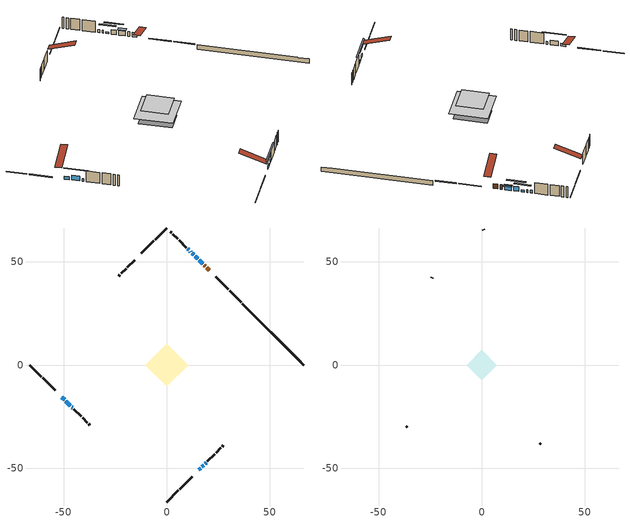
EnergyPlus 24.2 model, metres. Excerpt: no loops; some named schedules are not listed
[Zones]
conditioned space
 floor adiabatic (AdiabaticFloorConstruction): -10.31,0 0,10.31 10.31,0 0,-10.31 z3.05
 floor foundation (Slab1 construction): -7.44,1.71 -1.71,7.44 7.44,-1.71 1.71,-7.44 z-1.34
 wall outside (RimJoist1 construction): 0,-66.41 5.58,-60.84 / -66.41,0 -60.84,-5.58 / 0,66.41 -5.58,60.84 / 36.01,30.4 30.44,35.98 z0.61:0.91
 wall outside (RimJoist2 construction): 6.23,-60.18 12.33,-54.08 / -60.18,-6.23 -54.08,-12.33 / -6.23,60.18 -12.33,54.08 / 29.78,36.63 23.68,42.73 z0.61:0.91
 wall outside (AdiabaticWallConstruction 1): 20.49,45.93 19.31,47.11 / 18.65,47.76 18.06,48.35 z0.61:2.64
 wall outside (AdiabaticWallConstruction): -50.89,-15.53 -49.52,-16.89 / -46.05,-20.36 -45.67,-20.74 / 11.66,54.75 11.28,55.13 / 10.63,55.78 10.14,56.27 / 18.56,-47.85 19.05,-47.36 z0.61:1.83; 17.41,49.01 15.68,50.73 / 15.03,51.39 13.69,52.72 z0.61:2.69; 13.04,53.37 12.32,54.09 z0.61:1.43; 15.53,-50.89 16.39,-50.02 z0.61:2.13; -48.86,-17.55 -46.71,-19.71 z0.61:2.64; 17.04,-49.37 17.91,-48.5 z0.61:0.92
 wall outside (Wall1 construction): 19.71,-46.7 23.25,-43.16 / -45.01,-21.4 -41.47,-24.94 / -15.53,50.88 -19.07,47.34 / 9.49,56.92 5.95,60.47 z0.61:5.49
 wall outside (Wall2 construction): 23.9,-42.51 26.19,-40.22 / -40.82,-25.6 -38.53,-27.89 / -19.72,46.69 -22.01,44.4 / 5.29,61.12 3,63.41 z0.61:5.49
 wall outside (Wall3 construction): 26.85,-39.56 27.45,-38.96 / -37.87,-28.54 -37.27,-29.14 / -22.67,43.74 -23.27,43.14 / 2.34,64.07 1.74,64.67 z0.61:5.49
 wall foundation (FoundationWall1 construction): 36.67,29.74,-1.34 36.67,29.74,0.61 63.44,2.97,0.61 63.44,2.97,0.52 66.41,0,0.52 66.41,0,-1.34
 window (WindowConstruction): -50.88,-15.53 -49.52,-16.89 z0.61:1.83
 window (WindowConstruction 5): 17.41,49.01 15.68,50.73 z0.61:2.69
 window (WindowConstruction 6): 15.02,51.39 13.69,52.72 z0.61:2.69
 window (WindowConstruction 7): 13.04,53.37 12.32,54.09 z0.61:1.42
 window (WindowConstruction 8): 15.53,-50.88 16.39,-50.02 z0.61:2.13
 window (WindowConstruction 9): -48.86,-17.55 -46.71,-19.71 z0.61:2.64
 window (WindowConstruction 10): 17.05,-49.37 17.91,-48.5 z0.61:0.91
 window (WindowConstruction 1): -46.05,-20.36 -45.67,-20.74 z0.61:1.83
 window (WindowConstruction 2): 11.66,54.75 11.29,55.13 z0.61:1.83
 window (WindowConstruction 3): 10.63,55.78 10.14,56.27 z0.61:1.83
 window (WindowConstruction 4): 18.56,-47.85 19.05,-47.36 z0.61:1.83
 door (Door): 20.48,45.93 19.31,47.11 z0.61:2.64
 door (Door 1): 18.65,47.76 18.06,48.35 z0.61:2.64
 ceiling adiabatic (AdiabaticFloorConstruction): 0,-10.31 10.31,0 0,10.31 -10.31,0 z3.05
attic - vented
 floor to conditioned space (Floor1 construction Reversed): -7.34,0 0,7.34 7.34,0 0,-7.34 z5.49
 wall outside (Wall4 construction): 28.11,-38.3 28.54,-37.88 / -36.61,-29.8 -36.18,-30.23 / -23.93,42.48 -24.36,42.06 / 1.08,65.33 0.66,65.75 z0.61:5.49
 roof outside (Roof1 construction): 14.87,-51.54,5.49 7.72,-44.4,8.85 5.84,-46.28,8.85 12.99,-53.42,5.49; -51.54,-14.87,5.49 -44.4,-7.72,8.85 -46.28,-5.84,8.85 -53.42,-12.99,5.49; -14.87,51.54,5.49 -7.72,44.4,8.85 -5.84,46.28,8.85 -12.99,53.42,5.49; 21.14,45.27,5.49 14,38.12,8.85 15.88,36.24,8.85 23.02,43.39,5.49
shading: 15.47,50.94 17.62,48.79 18.48,49.66 16.33,51.8 z2.99; 11.76,54.65 16.96,49.45 17.39,49.88 12.19,55.09 z5.43; 10.38,56.03 14.98,51.44 15.41,51.87 10.81,56.46 z4.16; 18.33,-48.09 13.59,-52.82 13.8,-53.03 18.54,-48.3 z4.87; -44.55,-21.86 -51.02,-15.39 -51.23,-15.6 -44.76,-22.07 z5.69; 21.79,-44.62 13.16,-53.25 13.38,-53.46 22,-44.83 z6.4
[Building]
Building 1: Terrain=Suburbs
[Site:Location]
Montreal Intl AP_QC: Latitude {deg}=45.47; Longitude {deg}=-73.74; Time Zone {hr}=-5; Elevation {m}=36; Keep Site Location Information=Yes
[Site:GroundTemperature:Shallow]
2.07863, -0.316383, -0.508184, 0.628371, 5.19101, 9.73239, 13.6695, 16.1636, 16.3755, 14.347, 10.5102, 6.10817
[Site:WaterMainsTemperature]
Calculation Method=Schedule; Temperature Schedule=mains temperature schedule
[Material] Roughness=Rough; Thermal Absorptance=0.9
Name | Thickness {m} | Conductivity {W/m-K} | Density {kg/m3} | Specific Heat {J/kg-K} | Solar Absorptance | Visible Absorptance
asphalt or fiberglass shingles | 0.00635 | 0.162714 | 1121.4 | 1465.45 | 0.4 | 0.4
ceiling loosefill ins | 0.423333 | 0.0480833 | 16.02 | 1046.75 | 0.7 | 0.7
ceiling stud and cavity | 0.1397 | 0.0933378 | 65.682 | 1177.47 | 0.7 | 0.7
concrete 4.0 in. | 0.1016 | 1.803125 | 2242.8 | 837.4 | 0.7 | 0.7
concrete 8.0 in. | 0.2032 | 1.803125 | 2242.8 | 837.4 | 0.7 | 0.7
door material | 0.04445 | 0.188738 | 512.64 | 1214.23 | 0.7 | 0.7
exterior vertical ins | 0.0804453 | 0.029427 | 32.04 | 1214.23 | 0.7 | 0.7
floor covering | 0.0127 | 0.0433444 | 54.468 | 1339.84 | 0.6 | 0.6
floor rigid ins; wall rigid ins | 0.512978 | 0.029427 | 32.04 | 1214.23 | 0.7 | 0.7
floor stud and cavity | 0.1397 | 1.75129 | 37.0049 | 1207.88 | 0.7 | 0.7
furniture material conditioned space 1 | 0.1524 | 0.115458 | 640.8 | 1214.23 | 0.6 | 0.6
gypsum board | 0.0127 | 0.160291 | 801 | 837.4 | 0.6 | 0.6
gypsum board 1 | 0.0127 | 0.160291 | 801 | 837.4 | 0.7 | 0.7
osb sheathing 0.5 in. | 0.0127 | 0.115458 | 512.64 | 1214.23 | 0.7 | 0.7
osb sheathing 0.75 in. | 0.01905 | 0.115458 | 512.64 | 1214.23 | 0.7 | 0.7
osb sheathing 2.0 in. | 0.0508 | 0.115458 | 512.64 | 1214.23 | 0.7 | 0.7
rim joist rigid ins | 0.051816 | 0.029427 | 32.04 | 1214.23 | 0.7 | 0.7
rim joist stud and cavity | 0.0508 | 0.0451784 | 125.044 | 1163.47 | 0.6 | 0.6
rim joist stud and cavity 1 | 0.0508 | 0.0344445 | 125.044 | 1163.47 | 0.6 | 0.6
wall stud and cavity | 0.1397 | 0.0807104 | 139.0536 | 1170.24 | 0.7 | 0.7
wall stud and cavity 1 | 0.1397 | 0.0812893 | 139.0536 | 1170.24 | 0.7 | 0.7
wall stud and cavity 2 | 0.1397 | 0.0867086 | 139.0536 | 1170.24 | 0.7 | 0.7
wall stud and cavity 3 | 0.0889 | 6.1454 | 50.32683 | 1063.81 | 0.6 | 0.6
wall stud and cavity 4 | 0.0889 | 0.380278 | 52.3479 | 1209.89 | 0.7 | 0.7
wall stud and cavity 5 | 0.0889 | 0.391764 | 83.0341 | 1211.67 | 0.7 | 0.7
wood siding | 0.0254 | 0.102417 | 544.68 | 1172.36 | 0.4 | 0.4
wood siding 1 | 0.00254 | 0.102417 | 544.68 | 1172.36 | 0.4 | 0.4
wood siding 2; wood siding 3; wood siding 4 | 0.0254 | 0.102417 | 544.68 | 1172.36 | 0.7 | 0.7
[WindowMaterial:SimpleGlazingSystem]
Name | U-Factor {W/m2-K} | Solar Heat Gain Coefficient
WindowMaterial | 4.27326 | 0.68
WindowMaterial 1 | 5.78702 | 0.59
WindowMaterial 2 | 4.51855 | 0.66
WindowMaterial 3 | 5.32426 | 0.62
WindowMaterial 4 | 3.52831 | 0.72
WindowMaterial 5 | 3.62427 | 0.71
WindowMaterial 6 | 4.5407 | 0.66
WindowMaterial 7 | 4.619053 | 0.66
WindowMaterial 8 | 3.73101 | 0.71
WindowMaterial 9 | 6.438852 | 0.55
[Construction]
AdiabaticFloorConstruction: floor stud and cavity, floor rigid ins, osb sheathing 0.75 in., floor covering
AdiabaticWallConstruction: wood siding 3, wall rigid ins, wall stud and cavity 4, gypsum board
AdiabaticWallConstruction 1: wood siding 4, wall rigid ins, wall stud and cavity 4, gypsum board
Door; Door 1: door material
Floor1 construction Reversed: gypsum board, ceiling stud and cavity, ceiling loosefill ins
FoundationWall1 construction: concrete 8.0 in., gypsum board 1
furniture construction conditioned space 1: furniture material conditioned space 1
PartitionWallConstruction: gypsum board, wall stud and cavity 5, gypsum board
RimJoist1 construction: wood siding 2, osb sheathing 2.0 in., rim joist stud and cavity
RimJoist2 construction: wood siding 2, rim joist rigid ins, osb sheathing 2.0 in., rim joist stud and cavity 1
Roof1 construction: asphalt or fiberglass shingles
Slab1 construction: concrete 4.0 in.
Wall1 construction: wood siding, osb sheathing 0.5 in., wall stud and cavity, gypsum board
Wall2 construction: wood siding, osb sheathing 0.5 in., wall stud and cavity 1, gypsum board
Wall3 construction: wood siding, osb sheathing 0.5 in., wall stud and cavity 2, gypsum board
Wall4 construction: wood siding 1, wall stud and cavity 3
WindowConstruction: WindowMaterial
WindowConstruction 1; WindowConstruction 2: WindowMaterial 1
WindowConstruction 10: WindowMaterial 9
WindowConstruction 3: WindowMaterial 2
WindowConstruction 4: WindowMaterial 3
WindowConstruction 5: WindowMaterial 4
WindowConstruction 6: WindowMaterial 5
WindowConstruction 7: WindowMaterial 6
WindowConstruction 8: WindowMaterial 7
WindowConstruction 9: WindowMaterial 8
[Zone] Multiplier=1; Part of Total Floor Area=Yes
Name | Volume {m3}
attic - vented | 58.8421
conditioned space | 779.5
[Space]
Name | Zone | Volume {m3}
attic - vented 1 | attic - vented | 58.8421
conditioned space 1 | conditioned space | 779.5
[ZoneInfiltration:EffectiveLeakageArea]
infil attic - vented 1: Zone or Space=attic - vented 1; Schedule=Always On Discrete; Effective Air Leakage Area {cm2}=4304.8; Stack Coefficient=0.000573336; Wind Coefficient=1.6178e-05
[ZoneMixing]
whole house fan mix: Zone or Space=attic - vented; Schedule=Always On Continuous; Design Flow Rate Calculation Method=Flow/Zone; Design Flow Rate {m3/s}=0; Source Zone or Space=conditioned space
[SurfaceProperty:ExposedFoundationPerimeter]
Slab1: Exposed Perimeter Calculation Method=TotalExposedPerimeter; Total Exposed Perimeter {m}=42.063
[InternalMass] Zone or ZoneList=conditioned space; Space or SpaceList=conditioned space 1
Name | Construction | Surface Area {m2}
furniture mass conditioned space 1 | furniture construction conditioned space 1 | 126.88
partition wall mass | PartitionWallConstruction | 317.2
[Lights]
interior lighting: Zone or ZoneList or Space or SpaceList=conditioned space 1; Schedule=interior lighting schedule; Design Level Calculation Method=LightingLevel; Lighting Level {W}=343.2; Return Air Fraction=0; Fraction Radiant=0.6; Fraction Visible=0.2; Fraction Replaceable=1
[People]
occupants: Zone or ZoneList or Space or SpaceList=conditioned space 1; Number of People Schedule=occupants schedule; Number of People Calculation Method=People; Number of People=3; Fraction Radiant=0.314171; Sensible Heat Fraction=0.56303; Activity Level Schedule=occupants activity schedule; Carbon Dioxide Generation Rate {m3/s-W}=0; Enable ASHRAE 55 Comfort Warnings=No; Mean Radiant Temperature Calculation Type=EnclosureAveraged
[ElectricEquipment] Zone or ZoneList or Space or SpaceList=conditioned space 1; Design Level Calculation Method=EquipmentLevel
Name | Schedule | Design Level {W} | Fraction Latent | Fraction Radiant | Fraction Lost
clothes dryer | clothes dryer schedule | 140.772 | 0.015 | 0.081 | 0.85
clothes washer | clothes washer schedule | 32.1985 | 0.03 | 0.162 | 0.7
cooking range | cooking range schedule | 215.147 | 0.08 | 0.432 | 0.2
dishwasher | dishwasher schedule | 66.8632 | 0.3 | 0.18 | 0.4
fridge | fridge schedule | 72.9452 | 0 | 0.6 | 0
mech vent bath fan 0 | mech vent bath fan 0 schedule | 50.2 | 0 | 0 | 1
mech vent bath fan 1 | mech vent bath fan 1 schedule | 50.2 | 0 | 0 | 1
mech vent house fan | mech vent house fan schedule | 0 | 0 | 0 | 1
mech vent house fan cfis | mech vent house fan cfis schedule | 0 | 0 | 0 | 0
mech vent range fan 0 | mech vent range fan 0 schedule | 57 | 0 | 0 | 1
misc plug loads | misc plug loads schedule | 494.7 | 0.045 | 0.513 | 0.1
whole house fan | Always On Discrete | 0 | 0 | 0 | 1
[OtherEquipment] Zone or ZoneList or Space or SpaceList=conditioned space 1; Design Level Calculation Method=EquipmentLevel
Name | Fuel Type | Schedule | Design Level {W} | Fraction Latent | Fraction Radiant | Fraction Lost
clothes dryer 1 | Electricity | clothes dryer schedule | 0 | 0.015 | 0.081 | 0.85
cooking range 1 | Electricity | cooking range schedule | 0 | 0.08 | 0.432 | 0.2
general water use latent | None | general water use schedule | 62.594 | 1 | 0 | 0
general water use sensible | None | general water use schedule | -61.6891 | 0 | 0.6 | 0
mech vent house fan latent load | None | Always On Discrete | 0 | 1 | 0 | 0
mech vent house fan sensible load | None | Always On Discrete | 0 | 0 | 0 | 0
water heater energy adjustment1 | Electricity | Always On Discrete | 0.01 | 0 | 0 | 1
[ZoneInfiltration:DesignFlowRate] Zone or ZoneList or Space or SpaceList=conditioned space 1; Schedule=Always On Discrete; Design Flow Rate Calculation Method=Flow/Zone; Design Flow Rate {m3/s}=0
infil flow; natural vent flow; whole house fan flow
[Foundation:Kiva]
Foundation Kiva 1: Initial Indoor Air Temperature {C}=18; Wall Height Above Grade {m}=0.609996; Wall Depth Below Slab {m}=0.2032; Custom Block Material Name 1=exterior vertical ins; Custom Block Depth 1 {m}=1.94999; Custom Block X Position 1 {m}=0.2159; Custom Block Z Position 1 {m}=0
[Foundation:Kiva:Settings]
Soil Conductivity {W/m-K}=0.849921; Soil Density {kg/m3}=1842.3; Soil Specific Heat {J/kg-K}=418.7; Ground Solar Absorptivity=0.9; Ground Thermal Absorptivity=0.9; Ground Surface Roughness {m}=0.03; Far-Field Width {m}=40; Deep-Ground Boundary Condition=ZeroFlux; Deep-Ground Depth {m}=40; Minimum Cell Dimension {m}=0.2; Maximum Cell Growth Coefficient=3; Simulation Timestep=Timestep
[Exterior:Lights]
exterior lighting: Schedule=exterior lighting schedule; Design Level {W}=75.6
[Schedule:Constant]
Name | Hourly Value
Always On Continuous; mech vent house fan schedule; mech vent house fan cfis schedule; Always On Discrete | 1
occupants activity schedule | 117.228
fridge schedule | 0
[Schedule:Week:Daily]
interior lighting schedule Week Rule - Jan1-Jan27: interior lighting schedule day, interior lighting schedule day, interior lighting schedule day, interior lighting schedule day, interior lighting schedule day, interior lighting schedule day, interior lighting schedule day, interior lighting schedule default day, interior lighting schedule default day, interior lighting schedule default day, interior lighting schedule default day, interior lighting schedule default day
interior lighting schedule Week Rule - Jan28-Feb3: interior lighting schedule day, interior lighting schedule day, interior lighting schedule day, interior lighting schedule day, interior lighting schedule day 1, interior lighting schedule day 1, interior lighting schedule day 1, interior lighting schedule default day, interior lighting schedule default day, interior lighting schedule default day, interior lighting schedule default day, interior lighting schedule default day
interior lighting schedule Week Rule - Feb4-Feb24: interior lighting schedule day 1, interior lighting schedule day 1, interior lighting schedule day 1, interior lighting schedule day 1, interior lighting schedule day 1, interior lighting schedule day 1, interior lighting schedule day 1, interior lighting schedule default day, interior lighting schedule default day, interior lighting schedule default day, interior lighting schedule default day, interior lighting schedule default day
interior lighting schedule Week Rule - Feb25-Mar3: interior lighting schedule day 1, interior lighting schedule day 1, interior lighting schedule day 1, interior lighting schedule day 1, interior lighting schedule day 2, interior lighting schedule day 2, interior lighting schedule day 2, interior lighting schedule default day, interior lighting schedule default day, interior lighting schedule default day, interior lighting schedule default day, interior lighting schedule default day
interior lighting schedule Week Rule - Mar4-Mar31: interior lighting schedule day 2, interior lighting schedule day 2, interior lighting schedule day 2, interior lighting schedule day 2, interior lighting schedule day 2, interior lighting schedule day 2, interior lighting schedule day 2, interior lighting schedule default day, interior lighting schedule default day, interior lighting schedule default day, interior lighting schedule default day, interior lighting schedule default day
interior lighting schedule Week Rule - Apr1-Apr28: interior lighting schedule day 3, interior lighting schedule day 3, interior lighting schedule day 3, interior lighting schedule day 3, interior lighting schedule day 3, interior lighting schedule day 3, interior lighting schedule day 3, interior lighting schedule default day, interior lighting schedule default day, interior lighting schedule default day, interior lighting schedule default day, interior lighting schedule default day
interior lighting schedule Week Rule - Apr29-May5: interior lighting schedule day 3, interior lighting schedule day 3, interior lighting schedule day 4, interior lighting schedule day 4, interior lighting schedule day 4, interior lighting schedule day 4, interior lighting schedule day 4, interior lighting schedule default day, interior lighting schedule default day, interior lighting schedule default day, interior lighting schedule default day, interior lighting schedule default day
interior lighting schedule Week Rule - May6-May26: interior lighting schedule day 4, interior lighting schedule day 4, interior lighting schedule day 4, interior lighting schedule day 4, interior lighting schedule day 4, interior lighting schedule day 4, interior lighting schedule day 4, interior lighting schedule default day, interior lighting schedule default day, interior lighting schedule default day, interior lighting schedule default day, interior lighting schedule default day
interior lighting schedule Week Rule - May27-Jun2: interior lighting schedule day 4, interior lighting schedule day 4, interior lighting schedule day 4, interior lighting schedule day 4, interior lighting schedule day 4, interior lighting schedule day 5, interior lighting schedule day 5, interior lighting schedule default day, interior lighting schedule default day, interior lighting schedule default day, interior lighting schedule default day, interior lighting schedule default day
interior lighting schedule Week Rule - Jun3-Jun30: interior lighting schedule day 5, interior lighting schedule day 5, interior lighting schedule day 5, interior lighting schedule day 5, interior lighting schedule day 5, interior lighting schedule day 5, interior lighting schedule day 5, interior lighting schedule default day, interior lighting schedule default day, interior lighting schedule default day, interior lighting schedule default day, interior lighting schedule default day
interior lighting schedule Week Rule - Jul1-Jul28: interior lighting schedule day 6, interior lighting schedule day 6, interior lighting schedule day 6, interior lighting schedule day 6, interior lighting schedule day 6, interior lighting schedule day 6, interior lighting schedule day 6, interior lighting schedule default day, interior lighting schedule default day, interior lighting schedule default day, interior lighting schedule default day, interior lighting schedule default day
interior lighting schedule Week Rule - Jul29-Aug4: interior lighting schedule day 6, interior lighting schedule day 6, interior lighting schedule day 6, interior lighting schedule day 7, interior lighting schedule day 7, interior lighting schedule day 7, interior lighting schedule day 7, interior lighting schedule default day, interior lighting schedule default day, interior lighting schedule default day, interior lighting schedule default day, interior lighting schedule default day
interior lighting schedule Week Rule - Aug5-Aug25: interior lighting schedule day 7, interior lighting schedule day 7, interior lighting schedule day 7, interior lighting schedule day 7, interior lighting schedule day 7, interior lighting schedule day 7, interior lighting schedule day 7, interior lighting schedule default day, interior lighting schedule default day, interior lighting schedule default day, interior lighting schedule default day, interior lighting schedule default day
interior lighting schedule Week Rule - Aug26-Sep1: interior lighting schedule day 7, interior lighting schedule day 7, interior lighting schedule day 7, interior lighting schedule day 7, interior lighting schedule day 7, interior lighting schedule day 7, interior lighting schedule day 8, interior lighting schedule default day, interior lighting schedule default day, interior lighting schedule default day, interior lighting schedule default day, interior lighting schedule default day
interior lighting schedule Week Rule - Sep2-Sep29: interior lighting schedule day 8, interior lighting schedule day 8, interior lighting schedule day 8, interior lighting schedule day 8, interior lighting schedule day 8, interior lighting schedule day 8, interior lighting schedule day 8, interior lighting schedule default day, interior lighting schedule default day, interior lighting schedule default day, interior lighting schedule default day, interior lighting schedule default day
interior lighting schedule Week Rule - Sep30-Oct6: interior lighting schedule day 8, interior lighting schedule day 9, interior lighting schedule day 9, interior lighting schedule day 9, interior lighting schedule day 9, interior lighting schedule day 9, interior lighting schedule day 9, interior lighting schedule default day, interior lighting schedule default day, interior lighting schedule default day, interior lighting schedule default day, interior lighting schedule default day
interior lighting schedule Week Rule - Oct7-Oct27: interior lighting schedule day 9, interior lighting schedule day 9, interior lighting schedule day 9, interior lighting schedule day 9, interior lighting schedule day 9, interior lighting schedule day 9, interior lighting schedule day 9, interior lighting schedule default day, interior lighting schedule default day, interior lighting schedule default day, interior lighting schedule default day, interior lighting schedule default day
interior lighting schedule Week Rule - Oct28-Nov3: interior lighting schedule day 9, interior lighting schedule day 9, interior lighting schedule day 9, interior lighting schedule day 9, interior lighting schedule day 10, interior lighting schedule day 10, interior lighting schedule day 10, interior lighting schedule default day, interior lighting schedule default day, interior lighting schedule default day, interior lighting schedule default day, interior lighting schedule default day
interior lighting schedule Week Rule - Nov4-Nov24: interior lighting schedule day 10, interior lighting schedule day 10, interior lighting schedule day 10, interior lighting schedule day 10, interior lighting schedule day 10, interior lighting schedule day 10, interior lighting schedule day 10, interior lighting schedule default day, interior lighting schedule default day, interior lighting schedule default day, interior lighting schedule default day, interior lighting schedule default day
interior lighting schedule Week Rule - Nov25-Dec1: interior lighting schedule day 10, interior lighting schedule day 10, interior lighting schedule day 10, interior lighting schedule day 10, interior lighting schedule day 10, interior lighting schedule day 10, interior lighting schedule day 11, interior lighting schedule default day, interior lighting schedule default day, interior lighting schedule default day, interior lighting schedule default day, interior lighting schedule default day
interior lighting schedule Week Rule - Dec2-Dec31: interior lighting schedule day 11, interior lighting schedule day 11, interior lighting schedule day 11, interior lighting schedule day 11, interior lighting schedule day 11, interior lighting schedule day 11, interior lighting schedule day 11, interior lighting schedule default day, interior lighting schedule default day, interior lighting schedule default day, interior lighting schedule default day, interior lighting schedule default day
occupants schedule Week Rule - Jan1-Dec31: occupants schedule day, occupants schedule day, occupants schedule day, occupants schedule day, occupants schedule day, occupants schedule day, occupants schedule day, occupants schedule default day, occupants schedule default day, occupants schedule default day, occupants schedule default day, occupants schedule default day
clothes dryer schedule Week Rule - Jan1-Dec31: clothes dryer schedule day, clothes dryer schedule day, clothes dryer schedule day, clothes dryer schedule day, clothes dryer schedule day, clothes dryer schedule day, clothes dryer schedule day, clothes dryer schedule default day, clothes dryer schedule default day, clothes dryer schedule default day, clothes dryer schedule default day, clothes dryer schedule default day
clothes washer schedule Week Rule - Jan1-Dec31: clothes washer schedule day, clothes washer schedule day, clothes washer schedule day, clothes washer schedule day, clothes washer schedule day, clothes washer schedule day, clothes washer schedule day, clothes washer schedule default day, clothes washer schedule default day, clothes washer schedule default day, clothes washer schedule default day, clothes washer schedule default day
cooking range schedule Week Rule - Jan1-Dec31: cooking range schedule day, cooking range schedule day, cooking range schedule day, cooking range schedule day, cooking range schedule day, cooking range schedule day, cooking range schedule day, cooking range schedule default day, cooking range schedule default day, cooking range schedule default day, cooking range schedule default day, cooking range schedule default day
dishwasher schedule Week Rule - Jan1-Dec31: dishwasher schedule day, dishwasher schedule day, dishwasher schedule day, dishwasher schedule day, dishwasher schedule day, dishwasher schedule day, dishwasher schedule day, dishwasher schedule default day, dishwasher schedule default day, dishwasher schedule default day, dishwasher schedule default day, dishwasher schedule default day
mech vent bath fan 0 schedule Week Rule - Jan1-Dec31: mech vent bath fan 0 schedule day, mech vent bath fan 0 schedule day, mech vent bath fan 0 schedule day, mech vent bath fan 0 schedule day, mech vent bath fan 0 schedule day, mech vent bath fan 0 schedule day, mech vent bath fan 0 schedule day, mech vent bath fan 0 schedule default day, mech vent bath fan 0 schedule default day, mech vent bath fan 0 schedule default day, mech vent bath fan 0 schedule default day, mech vent bath fan 0 schedule default day
mech vent bath fan 1 schedule Week Rule - Jan1-Dec31: mech vent bath fan 1 schedule day, mech vent bath fan 1 schedule day, mech vent bath fan 1 schedule day, mech vent bath fan 1 schedule day, mech vent bath fan 1 schedule day, mech vent bath fan 1 schedule day, mech vent bath fan 1 schedule day, mech vent bath fan 1 schedule default day, mech vent bath fan 1 schedule default day, mech vent bath fan 1 schedule default day, mech vent bath fan 1 schedule default day, mech vent bath fan 1 schedule default day
mech vent range fan 0 schedule Week Rule - Jan1-Dec31: mech vent range fan 0 schedule day, mech vent range fan 0 schedule day, mech vent range fan 0 schedule day, mech vent range fan 0 schedule day, mech vent range fan 0 schedule day, mech vent range fan 0 schedule day, mech vent range fan 0 schedule day, mech vent range fan 0 schedule default day, mech vent range fan 0 schedule default day, mech vent range fan 0 schedule default day, mech vent range fan 0 schedule default day, mech vent range fan 0 schedule default day
misc plug loads schedule Week Rule - Jan1-Dec31: misc plug loads schedule day, misc plug loads schedule day, misc plug loads schedule day, misc plug loads schedule day, misc plug loads schedule day, misc plug loads schedule day, misc plug loads schedule day, misc plug loads schedule default day, misc plug loads schedule default day, misc plug loads schedule default day, misc plug loads schedule default day, misc plug loads schedule default day
general water use schedule Week Rule - Jan1-Dec31: general water use schedule day, general water use schedule day, general water use schedule day, general water use schedule day, general water use schedule day, general water use schedule day, general water use schedule day, general water use schedule default day, general water use schedule default day, general water use schedule default day, general water use schedule default day, general water use schedule default day
exterior lighting schedule Week Rule - Jan1-Jan27: exterior lighting schedule day, exterior lighting schedule day, exterior lighting schedule day, exterior lighting schedule day, exterior lighting schedule day, exterior lighting schedule day, exterior lighting schedule day, exterior lighting schedule default day, exterior lighting schedule default day, exterior lighting schedule default day, exterior lighting schedule default day, exterior lighting schedule default day
exterior lighting schedule Week Rule - Jan28-Feb3: exterior lighting schedule day, exterior lighting schedule day, exterior lighting schedule day, exterior lighting schedule day, exterior lighting schedule day 1, exterior lighting schedule day 1, exterior lighting schedule day 1, exterior lighting schedule default day, exterior lighting schedule default day, exterior lighting schedule default day, exterior lighting schedule default day, exterior lighting schedule default day
exterior lighting schedule Week Rule - Feb4-Feb24: exterior lighting schedule day 1, exterior lighting schedule day 1, exterior lighting schedule day 1, exterior lighting schedule day 1, exterior lighting schedule day 1, exterior lighting schedule day 1, exterior lighting schedule day 1, exterior lighting schedule default day, exterior lighting schedule default day, exterior lighting schedule default day, exterior lighting schedule default day, exterior lighting schedule default day
exterior lighting schedule Week Rule - Feb25-Mar3: exterior lighting schedule day 1, exterior lighting schedule day 1, exterior lighting schedule day 1, exterior lighting schedule day 1, exterior lighting schedule day 2, exterior lighting schedule day 2, exterior lighting schedule day 2, exterior lighting schedule default day, exterior lighting schedule default day, exterior lighting schedule default day, exterior lighting schedule default day, exterior lighting schedule default day
exterior lighting schedule Week Rule - Mar4-Mar31: exterior lighting schedule day 2, exterior lighting schedule day 2, exterior lighting schedule day 2, exterior lighting schedule day 2, exterior lighting schedule day 2, exterior lighting schedule day 2, exterior lighting schedule day 2, exterior lighting schedule default day, exterior lighting schedule default day, exterior lighting schedule default day, exterior lighting schedule default day, exterior lighting schedule default day
exterior lighting schedule Week Rule - Apr1-Apr28: exterior lighting schedule day 3, exterior lighting schedule day 3, exterior lighting schedule day 3, exterior lighting schedule day 3, exterior lighting schedule day 3, exterior lighting schedule day 3, exterior lighting schedule day 3, exterior lighting schedule default day, exterior lighting schedule default day, exterior lighting schedule default day, exterior lighting schedule default day, exterior lighting schedule default day
exterior lighting schedule Week Rule - Apr29-May5: exterior lighting schedule day 3, exterior lighting schedule day 3, exterior lighting schedule day 4, exterior lighting schedule day 4, exterior lighting schedule day 4, exterior lighting schedule day 4, exterior lighting schedule day 4, exterior lighting schedule default day, exterior lighting schedule default day, exterior lighting schedule default day, exterior lighting schedule default day, exterior lighting schedule default day
exterior lighting schedule Week Rule - May6-May26: exterior lighting schedule day 4, exterior lighting schedule day 4, exterior lighting schedule day 4, exterior lighting schedule day 4, exterior lighting schedule day 4, exterior lighting schedule day 4, exterior lighting schedule day 4, exterior lighting schedule default day, exterior lighting schedule default day, exterior lighting schedule default day, exterior lighting schedule default day, exterior lighting schedule default day
exterior lighting schedule Week Rule - May27-Jun2: exterior lighting schedule day 4, exterior lighting schedule day 4, exterior lighting schedule day 4, exterior lighting schedule day 4, exterior lighting schedule day 4, exterior lighting schedule day 5, exterior lighting schedule day 5, exterior lighting schedule default day, exterior lighting schedule default day, exterior lighting schedule default day, exterior lighting schedule default day, exterior lighting schedule default day
exterior lighting schedule Week Rule - Jun3-Jun30: exterior lighting schedule day 5, exterior lighting schedule day 5, exterior lighting schedule day 5, exterior lighting schedule day 5, exterior lighting schedule day 5, exterior lighting schedule day 5, exterior lighting schedule day 5, exterior lighting schedule default day, exterior lighting schedule default day, exterior lighting schedule default day, exterior lighting schedule default day, exterior lighting schedule default day
exterior lighting schedule Week Rule - Jul1-Jul28: exterior lighting schedule day 6, exterior lighting schedule day 6, exterior lighting schedule day 6, exterior lighting schedule day 6, exterior lighting schedule day 6, exterior lighting schedule day 6, exterior lighting schedule day 6, exterior lighting schedule default day, exterior lighting schedule default day, exterior lighting schedule default day, exterior lighting schedule default day, exterior lighting schedule default day
exterior lighting schedule Week Rule - Jul29-Aug4: exterior lighting schedule day 6, exterior lighting schedule day 6, exterior lighting schedule day 6, exterior lighting schedule day 7, exterior lighting schedule day 7, exterior lighting schedule day 7, exterior lighting schedule day 7, exterior lighting schedule default day, exterior lighting schedule default day, exterior lighting schedule default day, exterior lighting schedule default day, exterior lighting schedule default day
exterior lighting schedule Week Rule - Aug5-Aug25: exterior lighting schedule day 7, exterior lighting schedule day 7, exterior lighting schedule day 7, exterior lighting schedule day 7, exterior lighting schedule day 7, exterior lighting schedule day 7, exterior lighting schedule day 7, exterior lighting schedule default day, exterior lighting schedule default day, exterior lighting schedule default day, exterior lighting schedule default day, exterior lighting schedule default day
exterior lighting schedule Week Rule - Aug26-Sep1: exterior lighting schedule day 7, exterior lighting schedule day 7, exterior lighting schedule day 7, exterior lighting schedule day 7, exterior lighting schedule day 7, exterior lighting schedule day 7, exterior lighting schedule day 8, exterior lighting schedule default day, exterior lighting schedule default day, exterior lighting schedule default day, exterior lighting schedule default day, exterior lighting schedule default day
exterior lighting schedule Week Rule - Sep2-Sep29: exterior lighting schedule day 8, exterior lighting schedule day 8, exterior lighting schedule day 8, exterior lighting schedule day 8, exterior lighting schedule day 8, exterior lighting schedule day 8, exterior lighting schedule day 8, exterior lighting schedule default day, exterior lighting schedule default day, exterior lighting schedule default day, exterior lighting schedule default day, exterior lighting schedule default day
exterior lighting schedule Week Rule - Sep30-Oct6: exterior lighting schedule day 8, exterior lighting schedule day 9, exterior lighting schedule day 9, exterior lighting schedule day 9, exterior lighting schedule day 9, exterior lighting schedule day 9, exterior lighting schedule day 9, exterior lighting schedule default day, exterior lighting schedule default day, exterior lighting schedule default day, exterior lighting schedule default day, exterior lighting schedule default day
exterior lighting schedule Week Rule - Oct7-Oct27: exterior lighting schedule day 9, exterior lighting schedule day 9, exterior lighting schedule day 9, exterior lighting schedule day 9, exterior lighting schedule day 9, exterior lighting schedule day 9, exterior lighting schedule day 9, exterior lighting schedule default day, exterior lighting schedule default day, exterior lighting schedule default day, exterior lighting schedule default day, exterior lighting schedule default day
[Schedule:Year]
interior lighting schedule: interior lighting schedule Week Rule - Jan1-Jan27, 1, 1, 1, 27, interior lighting schedule Week Rule - Jan28-Feb3, 1, 28, 2, 3, interior lighting schedule Week Rule - Feb4-Feb24, 2, 4, 2, 24, interior lighting schedule Week Rule - Feb25-Mar3, 2, 25, 3, 3, interior lighting schedule Week Rule - Mar4-Mar31, 3, 4, 3, 31, interior lighting schedule Week Rule - Apr1-Apr28, 4, 1, 4, 28, interior lighting schedule Week Rule - Apr29-May5, 4, 29, 5, 5, interior lighting schedule Week Rule - May6-May26, 5, 6, 5, 26, interior lighting schedule Week Rule - May27-Jun2, 5, 27, 6, 2, interior lighting schedule Week Rule - Jun3-Jun30, 6, 3, 6, 30, interior lighting schedule Week Rule - Jul1-Jul28, 7, 1, 7, 28, interior lighting schedule Week Rule - Jul29-Aug4, 7, 29, 8, 4, interior lighting schedule Week Rule - Aug5-Aug25, 8, 5, 8, 25, interior lighting schedule Week Rule - Aug26-Sep1, 8, 26, 9, 1, interior lighting schedule Week Rule - Sep2-Sep29, 9, 2, 9, 29, interior lighting schedule Week Rule - Sep30-Oct6, 9, 30, 10, 6, interior lighting schedule Week Rule - Oct7-Oct27, 10, 7, 10, 27, interior lighting schedule Week Rule - Oct28-Nov3, 10, 28, 11, 3, interior lighting schedule Week Rule - Nov4-Nov24, 11, 4, 11, 24, interior lighting schedule Week Rule - Nov25-Dec1, 11, 25, 12, 1, interior lighting schedule Week Rule - Dec2-Dec31, 12, 2, 12, 31
occupants schedule: occupants schedule Week Rule - Jan1-Dec31, 1, 1, 12, 31
clothes dryer schedule: clothes dryer schedule Week Rule - Jan1-Dec31, 1, 1, 12, 31
clothes washer schedule: clothes washer schedule Week Rule - Jan1-Dec31, 1, 1, 12, 31
cooking range schedule: cooking range schedule Week Rule - Jan1-Dec31, 1, 1, 12, 31
dishwasher schedule: dishwasher schedule Week Rule - Jan1-Dec31, 1, 1, 12, 31
mech vent bath fan 0 schedule: mech vent bath fan 0 schedule Week Rule - Jan1-Dec31, 1, 1, 12, 31
mech vent bath fan 1 schedule: mech vent bath fan 1 schedule Week Rule - Jan1-Dec31, 1, 1, 12, 31
mech vent range fan 0 schedule: mech vent range fan 0 schedule Week Rule - Jan1-Dec31, 1, 1, 12, 31
misc plug loads schedule: misc plug loads schedule Week Rule - Jan1-Dec31, 1, 1, 12, 31
general water use schedule: general water use schedule Week Rule - Jan1-Dec31, 1, 1, 12, 31
exterior lighting schedule: exterior lighting schedule Week Rule - Jan1-Jan27, 1, 1, 1, 27, exterior lighting schedule Week Rule - Jan28-Feb3, 1, 28, 2, 3, exterior lighting schedule Week Rule - Feb4-Feb24, 2, 4, 2, 24, exterior lighting schedule Week Rule - Feb25-Mar3, 2, 25, 3, 3, exterior lighting schedule Week Rule - Mar4-Mar31, 3, 4, 3, 31, exterior lighting schedule Week Rule - Apr1-Apr28, 4, 1, 4, 28, exterior lighting schedule Week Rule - Apr29-May5, 4, 29, 5, 5, exterior lighting schedule Week Rule - May6-May26, 5, 6, 5, 26, exterior lighting schedule Week Rule - May27-Jun2, 5, 27, 6, 2, exterior lighting schedule Week Rule - Jun3-Jun30, 6, 3, 6, 30, exterior lighting schedule Week Rule - Jul1-Jul28, 7, 1, 7, 28, exterior lighting schedule Week Rule - Jul29-Aug4, 7, 29, 8, 4, exterior lighting schedule Week Rule - Aug5-Aug25, 8, 5, 8, 25, exterior lighting schedule Week Rule - Aug26-Sep1, 8, 26, 9, 1, exterior lighting schedule Week Rule - Sep2-Sep29, 9, 2, 9, 29, exterior lighting schedule Week Rule - Sep30-Oct6, 9, 30, 10, 6, exterior lighting schedule Week Rule - Oct7-Oct27, 10, 7, 10, 27, exterior lighting schedule Week Rule - Oct28-Nov3, 10, 28, 11, 3, exterior lighting schedule Week Rule - Nov4-Nov24, 11, 4, 11, 24, exterior lighting schedule Week Rule - Nov25-Dec1, 11, 25, 12, 1, exterior lighting schedule Week Rule - Dec2-Dec31, 12, 2, 12, 31
[Schedule:Compact]
mains temperature schedule: Through: 01/01, For: AllDays, Until: 24:00, 6.56833, Through: 01/02, For: AllDays, Until: 24:00, 6.48722, Through: 01/03, For: AllDays, Until: 24:00, 6.40722, Through: 01/04, For: AllDays, Until: 24:00, 6.32889, Through: 01/05, For: AllDays, Until: 24:00, 6.25167, Through: 01/06, For: AllDays, Until: 24:00, 6.17611, Through: 01/07, For: AllDays, Until: 24:00, 6.10222, Through: 01/08, For: AllDays, Until: 24:00, 6.02944, Through: 01/09, For: AllDays, Until: 24:00, 5.95833, Through: 01/10, For: AllDays, Until: 24:00, 5.88889, Through: 01/11, For: AllDays, Until: 24:00, 5.82056, Through: 01/12, For: AllDays, Until: 24:00, 5.75444, Through: 01/13, For: AllDays, Until: 24:00, 5.68944, Through: 01/14, For: AllDays, Until: 24:00, 5.62611, Through: 01/15, For: AllDays, Until: 24:00, 5.56444, Through: 01/16, For: AllDays, Until: 24:00, 5.50444, Through: 01/17, For: AllDays, Until: 24:00, 5.44611, Through: 01/18, For: AllDays, Until: 24:00, 5.38944, Through: 01/19, For: AllDays, Until: 24:00, 5.33389, Through: 01/20, For: AllDays, Until: 24:00, 5.28111, Through: 01/21, For: AllDays, Until: 24:00, 5.22944, Through: 01/22, For: AllDays, Until: 24:00, 5.17944, Through: 01/23, For: AllDays, Until: 24:00, 5.13111, Through: 01/24, For: AllDays, Until: 24:00, 5.085, Through: 01/25, For: AllDays, Until: 24:00, 5.04056, Through: 01/26, For: AllDays, Until: 24:00, 4.99778, Through: 01/27, For: AllDays, Until: 24:00, 4.95667, Through: 01/28, For: AllDays, Until: 24:00, 4.91778, Through: 01/29, For: AllDays, Until: 24:00, 4.88056, Through: 01/30, For: AllDays, Until: 24:00, 4.845, Through: 01/31, For: AllDays, Until: 24:00, 4.81167, Through: 02/01, For: AllDays, Until: 24:00, 4.77944, Through: 02/02, For: AllDays, Until: 24:00, 4.75, Through: 02/03, For: AllDays, Until: 24:00, 4.72167, Through: 02/04, For: AllDays, Until: 24:00, 4.69611, Through: 02/05, For: AllDays, Until: 24:00, 4.67167, Through: 02/06, For: AllDays, Until: 24:00, 4.64944, Through: 02/07, For: AllDays, Until: 24:00, 4.62889, Through: 02/08, For: AllDays, Until: 24:00, 4.61056, Through: 02/09, For: AllDays, Until: 24:00, 4.59389, Through: 02/10, For: AllDays, Until: 24:00, 4.57944, Through: 02/11, For: AllDays, Until: 24:00, 4.56667, Through: 02/12, For: AllDays, Until: 24:00, 4.55611, Through: 02/13, For: AllDays, Until: 24:00, 4.54722, Through: 02/14, For: AllDays, Until: 24:00, 4.54056, Through: 02/15, For: AllDays, Until: 24:00, 4.53556, Through: 02/16, For: AllDays, Until: 24:00, 4.53278, Through: 02/17, For: AllDays, Until: 24:00, 4.53167, Through: 02/18, For: AllDays, Until: 24:00, 4.53278, Through: 02/19, For: AllDays, Until: 24:00, 4.53556, Through: 02/20, For: AllDays, Until: 24:00, 4.54056, Through: 02/21, For: AllDays, Until: 24:00, 4.54722, Through: 02/22, For: AllDays, Until: 24:00, 4.55611, Through: 02/23, For: AllDays, Until: 24:00, 4.56667, Through: 02/24, For: AllDays, Until: 24:00, 4.57944, Through: 02/25, For: AllDays, Until: 24:00, 4.59389, Through: 02/26, For: AllDays, Until: 24:00, 4.61056, Through: 02/27, For: AllDays, Until: 24:00, 4.62889, Through: 02/28, For: AllDays, Until: 24:00, 4.64889, Through: 03/01, For: AllDays, Until: 24:00, 4.67111, Through: 03/02, For: AllDays, Until: 24:00, 4.69556, Through: 03/03, For: AllDays, Until: 24:00, 4.72167, Through: 03/04, For: AllDays, Until: 24:00, 4.74944, Through: 03/05, For: AllDays, Until: 24:00, 4.77944, Through: 03/06, For: AllDays, Until: 24:00, 4.81111, Through: 03/07, For: AllDays, Until: 24:00, 4.84444, Through: 03/08, For: AllDays, Until: 24:00, 4.88, Through: 03/09, For: AllDays, Until: 24:00, 4.91722, Through: 03/10, For: AllDays, Until: 24:00, 4.95611, Through: 03/11, For: AllDays, Until: 24:00, 4.99722, Through: 03/12, For: AllDays, Until: 24:00, 5.04, Through: 03/13, For: AllDays, Until: 24:00, 5.08444, Through: 03/14, For: AllDays, Until: 24:00, 5.13056, Through: 03/15, For: AllDays, Until: 24:00, 5.17889, Through: 03/16, For: AllDays, Until: 24:00, 5.22833, Through: 03/17, For: AllDays, Until: 24:00, 5.28, Through: 03/18, For: AllDays, Until: 24:00, 5.33333, Through: 03/19, For: AllDays, Until: 24:00, 5.38833, Through: 03/20, For: AllDays, Until: 24:00, 5.445, Through: 03/21, For: AllDays, Until: 24:00, 5.50333, Through: 03/22, For: AllDays, Until: 24:00, 5.56333, Through: 03/23, For: AllDays, Until: 24:00, 5.625, Through: 03/24, For: AllDays, Until: 24:00, 5.68833, Through: 03/25, For: AllDays, Until: 24:00, 5.75333, Through: 03/26, For: AllDays, Until: 24:00, 5.81944, Through: 03/27, For: AllDays, Until: 24:00, 5.88778, Through: 03/28, For: AllDays, Until: 24:00, 5.95722, Through: 03/29, For: AllDays, Until: 24:00, 6.02833, Through: 03/30, For: AllDays, Until: 24:00, 6.10111, Through: 03/31, For: AllDays, Until: 24:00, 6.175, Through: 04/01, For: AllDays, Until: 24:00, 6.25056, Through: 04/02, For: AllDays, Until: 24:00, 6.32778, Through: 04/03, For: AllDays, Until: 24:00, 6.40611, Through: 04/04, For: AllDays, Until: 24:00, 6.48556, Through: 04/05, For: AllDays, Until: 24:00, 6.56722, Through: 04/06, For: AllDays, Until: 24:00, 6.64944, Through: 04/07, For: AllDays, Until: 24:00, 6.73333, Through: 04/08, For: AllDays, Until: 24:00, 6.81833, Through: 04/09, For: AllDays, Until: 24:00, 6.905, Through: 04/10, For: AllDays, Until: 24:00, 6.99278, Through: 04/11, For: AllDays, Until: 24:00, 7.08111, Through: 04/12, For: AllDays, Until: 24:00, 7.17167, Through: 04/13, For: AllDays, Until: 24:00, 7.26278, Through: 04/14, For: AllDays, Until: 24:00, 7.355, Through: 04/15, For: AllDays, Until: 24:00, 7.44833, Through: 04/16, For: AllDays, Until: 24:00, 7.54278, Through: 04/17, For: AllDays, Until: 24:00, 7.63889, Through: 04/18, For: AllDays, Until: 24:00, 7.735, Through: 04/19, For: AllDays, Until: 24:00, 7.83278, Through: 04/20, For: AllDays, Until: 24:00, 7.93167, Through: 04/21, For: AllDays, Until: 24:00, 8.03111, Through: 04/22, For: AllDays, Until: 24:00, 8.13167, Through: 04/23, For: AllDays, Until: 24:00, 8.23278, Through: 04/24, For: AllDays, Until: 24:00, 8.335, Through: 04/25, For: AllDays, Until: 24:00, 8.43778, Through: 04/26, For: AllDays, Until: 24:00, 8.54167, Through: 04/27, For: AllDays, Until: 24:00, 8.64611, Through: 04/28, For: AllDays, Until: 24:00, 8.75167, Through: 04/29, For: AllDays, Until: 24:00, 8.85778, Through: 04/30, For: AllDays, Until: 24:00, 8.96444, Through: 05/01, For: AllDays, Until: 24:00, 9.07167, Through: 05/02, For: AllDays, Until: 24:00, 9.17944, Through: 05/03, For: AllDays, Until: 24:00, 9.28778, Through: 05/04, For: AllDays, Until: 24:00, 9.39667, Through: 05/05, For: AllDays, Until: 24:00, 9.50667, Through: 05/06, For: AllDays, Until: 24:00, 9.61667, Through: 05/07, For: AllDays, Until: 24:00, 9.72667, Through: 05/08, For: AllDays, Until: 24:00, 9.83778, Through: 05/09, For: AllDays, Until: 24:00, 9.94889, Through: 05/10, For: AllDays, Until: 24:00, 10.0606, Through: 05/11, For: AllDays, Until: 24:00, 10.1722, Through: 05/12, For: AllDays, Until: 24:00, 10.2844, Through: 05/13, For: AllDays, Until: 24:00, 10.3967, Through: 05/14, For: AllDays, Until: 24:00, 10.5094, Through: 05/15, For: AllDays, Until: 24:00, 10.6222, Through: 05/16, For: AllDays, Until: 24:00, 10.735, Through: 05/17, For: AllDays, Until: 24:00, 10.8478, Through: 05/18, For: AllDays, Until: 24:00, 10.9611, Through: 05/19, For: AllDays, Until: 24:00, 11.0744, Through: 05/20, For: AllDays, Until: 24:00, 11.1872, Through: 05/21, For: AllDays, Until: 24:00, 11.3006, Through: 05/22, For: AllDays, Until: 24:00, 11.4133, Through: 05/23, For: AllDays, Until: 24:00, 11.5267, Through: 05/24, For: AllDays, Until: 24:00, 11.6394, Through: 05/25, For: AllDays, Until: 24:00, 11.7522, Through: 05/26, For: AllDays, Until: 24:00, 11.8644, Through: 05/27, For: AllDays, Until: 24:00, 11.9767, Through: 05/28, For: AllDays, Until: 24:00, 12.0889, Through: 05/29, For: AllDays, Until: 24:00, 12.2006, Through: 05/30, For: AllDays, Until: 24:00, 12.3122, Through: 05/31, For: AllDays, Until: 24:00, 12.4228, Through: 06/01, For: AllDays, Until: 24:00, 12.5339, Through: 06/02, For: AllDays, Until: 24:00, 12.6439, Through: 06/03, For: AllDays, Until: 24:00, 12.7539, Through: 06/04, For: AllDays, Until: 24:00, 12.8628, Through: 06/05, For: AllDays, Until: 24:00, 12.9717, Through: 06/06, For: AllDays, Until: 24:00, 13.08, Through: 06/07, For: AllDays, Until: 24:00, 13.1878, Through: 06/08, For: AllDays, Until: 24:00, 13.2944, Through: 06/09, For: AllDays, Until: 24:00, 13.4011, Through: 06/10, For: AllDays, Until: 24:00, 13.5067, Through: 06/11, For: AllDays, Until: 24:00, 13.6117, Through: 06/12, For: AllDays, Until: 24:00, 13.7156, Through: 06/13, For: AllDays, Until: 24:00, 13.8194, Through: 06/14, For: AllDays, Until: 24:00, 13.9222, Through: 06/15, For: AllDays, Until: 24:00, 14.0239, Through: 06/16, For: AllDays, Until: 24:00, 14.125, Through: 06/17, For: AllDays, Until: 24:00, 14.225, Through: 06/18, For: AllDays, Until: 24:00, 14.3239, Through: 06/19, For: AllDays, Until: 24:00, 14.4222, Through: 06/20, For: AllDays, Until: 24:00, 14.5194, Through: 06/21, For: AllDays, Until: 24:00, 14.6156, Through: 06/22, For: AllDays, Until: 24:00, 14.7106, Through: 06/23, For: AllDays, Until: 24:00, 14.805, Through: 06/24, For: AllDays, Until: 24:00, 14.8978, Through: 06/25, For: AllDays, Until: 24:00, 14.9894, Through: 06/26, For: AllDays, Until: 24:00, 15.0806, Through: 06/27, For: AllDays, Until: 24:00, 15.17, Through: 06/28, For: AllDays, Until: 24:00, 15.2583, Through: 06/29, For: AllDays, Until: 24:00, 15.3456, Through: 06/30, For: AllDays, Until: 24:00, 15.4311, Through: 07/01, For: AllDays, Until: 24:00, 15.5161, Through: 07/02, For: AllDays, Until: 24:00, 15.5989, Through: 07/03, For: AllDays, Until: 24:00, 15.6811, Through: 07/04, For: AllDays, Until: 24:00, 15.7617, Through: 07/05, For: AllDays, Until: 24:00, 15.8411, Through: 07/06, For: AllDays, Until: 24:00, 15.9189, Through: 07/07, For: AllDays, Until: 24:00, 15.995, Through: 07/08, For: AllDays, Until: 24:00, 16.07, Through: 07/09, For: AllDays, Until: 24:00, 16.1433, Through: 07/10, For: AllDays, Until: 24:00, 16.2156, Through: 07/11, For: AllDays, Until: 24:00, 16.2861, Through: 07/12, For: AllDays, Until: 24:00, 16.355, Through: 07/13, For: AllDays, Until: 24:00, 16.4222, Through: 07/14, For: AllDays, Until: 24:00, 16.4878, Through: 07/15, For: AllDays, Until: 24:00, 16.5522, Through: 07/16, For: AllDays, Until: 24:00, 16.615, Through: 07/17, For: AllDays, Until: 24:00, 16.6756, Through: 07/18, For: AllDays, Until: 24:00, 16.735, Through: 07/19, For: AllDays, Until: 24:00, 16.7928, Through: 07/20, For: AllDays, Until: 24:00, 16.8489, Through: 07/21, For: AllDays, Until: 24:00, 16.9028, Through: 07/22, For: AllDays, Until: 24:00, 16.9556, Through: 07/23, For: AllDays, Until: 24:00, 17.0061, Through: 07/24, For: AllDays, Until: 24:00, 17.0556, Through: 07/25, For: AllDays, Until: 24:00, 17.1028, Through: 07/26, For: AllDays, Until: 24:00, 17.1483, Through: 07/27, For: AllDays, Until: 24:00, 17.1917, Through: 07/28, For: AllDays, Until: 24:00, 17.2339, Through: 07/29, For: AllDays, Until: 24:00, 17.2739, Through: 07/30, For: AllDays, Until: 24:00, 17.3122, Through: 07/31, For: AllDays, Until: 24:00, 17.3489, Through: 08/01, For: AllDays, Until: 24:00, 17.3833, Through: 08/02, For: AllDays, Until: 24:00, 17.4161, Through: 08/03, For: AllDays, Until: 24:00, 17.4467, Through: 08/04, For: AllDays, Until: 24:00, 17.4761, Through: 08/05, For: AllDays, Until: 24:00, 17.5028, Through: 08/06, For: AllDays, Until: 24:00, 17.5283, Through: 08/07, For: AllDays, Until: 24:00, 17.5517, Through: 08/08, For: AllDays, Until: 24:00, 17.5728, Through: 08/09, For: AllDays, Until: 24:00, 17.5922, Through: 08/10, For: AllDays, Until: 24:00, 17.61, Through: 08/11, For: AllDays, Until: 24:00, 17.6256, Through: 08/12, For: AllDays, Until: 24:00, 17.6394, Through: 08/13, For: AllDays, Until: 24:00, 17.6511, Through: 08/14, For: AllDays, Until: 24:00, 17.6611, Through: 08/15, For: AllDays, Until: 24:00, 17.6689, Through: 08/16, For: AllDays, Until: 24:00, 17.675, Through: 08/17, For: AllDays, Until: 24:00, 17.6789, Through: 08/18, For: AllDays, Until: 24:00, 17.6811, Through: 08/19, For: AllDays, Until: 24:00, 17.6811, Through: 08/20, For: AllDays, Until: 24:00, 17.6794, Through: 08/21, For: AllDays, Until: 24:00, 17.6756, Through: 08/22, For: AllDays, Until: 24:00, 17.67, Through: 08/23, For: AllDays, Until: 24:00, 17.6622, Through: 08/24, For: AllDays, Until: 24:00, 17.6528, Through: 08/25, For: AllDays, Until: 24:00, 17.6411, Through: 08/26, For: AllDays, Until: 24:00, 17.6278, Through: 08/27, For: AllDays, Until: 24:00, 17.6122, Through: 08/28, For: AllDays, Until: 24:00, 17.595, Through: 08/29, For: AllDays, Until: 24:00, 17.5756, Through: 08/30, For: AllDays, Until: 24:00, 17.5544, Through: 08/31, For: AllDays, Until: 24:00, 17.5311, Through: 09/01, For: AllDays, Until: 24:00, 17.5061, Through: 09/02, For: AllDays, Until: 24:00, 17.4794, Through: 09/03, For: AllDays, Until: 24:00, 17.4506, Through: 09/04, For: AllDays, Until: 24:00, 17.42, Through: 09/05, For: AllDays, Until: 24:00, 17.3878, Through: 09/06, For: AllDays, Until: 24:00, 17.3533, Through: 09/07, For: AllDays, Until: 24:00, 17.3172, Through: 09/08, For: AllDays, Until: 24:00, 17.2789, Through: 09/09, For: AllDays, Until: 24:00, 17.2389, Through: 09/10, For: AllDays, Until: 24:00, 17.1972, Through: 09/11, For: AllDays, Until: 24:00, 17.1539, Through: 09/12, For: AllDays, Until: 24:00, 17.1083, Through: 09/13, For: AllDays, Until: 24:00, 17.0617, Through: 09/14, For: AllDays, Until: 24:00, 17.0128, Through: 09/15, For: AllDays, Until: 24:00, 16.9622, Through: 09/16, For: AllDays, Until: 24:00, 16.9094, Through: 09/17, For: AllDays, Until: 24:00, 16.8556, Through: 09/18, For: AllDays, Until: 24:00, 16.8, Through: 09/19, For: AllDays, Until: 24:00, 16.7422, Through: 09/20, For: AllDays, Until: 24:00, 16.6833, Through: 09/21, For: AllDays, Until: 24:00, 16.6228, Through: 09/22, For: AllDays, Until: 24:00, 16.56, Through: 09/23, For: AllDays, Until: 24:00, 16.4961, Through: 09/24, For: AllDays, Until: 24:00, 16.4306, Through: 09/25, For: AllDays, Until: 24:00, 16.3633, Through: 09/26, For: AllDays, Until: 24:00, 16.295, Through: 09/27, For: AllDays, Until: 24:00, 16.2244, Through: 09/28, For: AllDays, Until: 24:00, 16.1528, Through: 09/29, For: AllDays, Until: 24:00, 16.0794, Through: 09/30, For: AllDays, Until: 24:00, 16.0044, Through: 10/01, For: AllDays, Until: 24:00, 15.9283, Through: 10/02, For: AllDays, Until: 24:00, 15.8511, Through: 10/03, For: AllDays, Until: 24:00, 15.7717, Through: 10/04, For: AllDays, Until: 24:00, 15.6917, Through: 10/05, For: AllDays, Until: 24:00, 15.6094, Through: 10/06, For: AllDays, Until: 24:00, 15.5267, Through: 10/07, For: AllDays, Until: 24:00, 15.4422, Through: 10/08, For: AllDays, Until: 24:00, 15.3567, Through: 10/09, For: AllDays, Until: 24:00, 15.2694, Through: 10/10, For: AllDays, Until: 24:00, 15.1811, Through: 10/11, For: AllDays, Until: 24:00, 15.0917, Through: 10/12, For: AllDays, Until: 24:00, 15.0011, Through: 10/13, For: AllDays, Until: 24:00, 14.9094, Through: 10/14, For: AllDays, Until: 24:00, 14.8167, Through: 10/15, For: AllDays, Until: 24:00, 14.7228, Through: 10/16, For: AllDays, Until: 24:00, 14.6278, Through: 10/17, For: AllDays, Until: 24:00, 14.5317, Through: 10/18, For: AllDays, Until: 24:00, 14.4344, Through: 10/19, For: AllDays, Until: 24:00, 14.3367, Through: 10/20, For: AllDays, Until: 24:00, 14.2378, Through: 10/21, For: AllDays, Until: 24:00, 14.1378, Through: 10/22, For: AllDays, Until: 24:00, 14.0367, Through: 10/23, For: AllDays, Until: 24:00, 13.935, Through: 10/24, For: AllDays, Until: 24:00, 13.8322, Through: 10/25, For: AllDays, Until: 24:00, 13.7289, Through: 10/26, For: AllDays, Until: 24:00, 13.625, Through: 10/27, For: AllDays, Until: 24:00, 13.52, Through: 10/28, For: AllDays, Until: 24:00, 13.4144, Through: 10/29, For: AllDays, Until: 24:00, 13.3083, Through: 10/30, For: AllDays, Until: 24:00, 13.2011, Through: 10/31, For: AllDays, Until: 24:00, 13.0939, Through: 11/01, For: AllDays, Until: 24:00, 12.9856, Through: 11/02, For: AllDays, Until: 24:00, 12.8767, Through: 11/03, For: AllDays, Until: 24:00, 12.7678, Through: 11/04, For: AllDays, Until: 24:00, 12.6578, Through: 11/05, For: AllDays, Until: 24:00, 12.5478, Through: 11/06, For: AllDays, Until: 24:00, 12.4372, Through: 11/07, For: AllDays, Until: 24:00, 12.3261, Through: 11/08, For: AllDays, Until: 24:00, 12.215, Through: 11/09, For: AllDays, Until: 24:00, 12.1033, Through: 11/10, For: AllDays, Until: 24:00, 11.9911, Through: 11/11, For: AllDays, Until: 24:00, 11.8789, Through: 11/12, For: AllDays, Until: 24:00, 11.7667, Through: 11/13, For: AllDays, Until: 24:00, 11.6539, Through: 11/14, For: AllDays, Until: 24:00, 11.5411, Through: 11/15, For: AllDays, Until: 24:00, 11.4278, Through: 11/16, For: AllDays, Until: 24:00, 11.315, Through: 11/17, For: AllDays, Until: 24:00, 11.2017, Through: 11/18, For: AllDays, Until: 24:00, 11.0889, Through: 11/19, For: AllDays, Until: 24:00, 10.9756, Through: 11/20, For: AllDays, Until: 24:00, 10.8622, Through: 11/21, For: AllDays, Until: 24:00, 10.7494, Through: 11/22, For: AllDays, Until: 24:00, 10.6367, Through: 11/23, For: AllDays, Until: 24:00, 10.5239, Through: 11/24, For: AllDays, Until: 24:00, 10.4111, Through: 11/25, For: AllDays, Until: 24:00, 10.2989, Through: 11/26, For: AllDays, Until: 24:00, 10.1867, Through: 11/27, For: AllDays, Until: 24:00, 10.0744, Through: 11/28, For: AllDays, Until: 24:00, 9.96333, Through: 11/29, For: AllDays, Until: 24:00, 9.85167, Through: 11/30, For: AllDays, Until: 24:00, 9.74111, Through: 12/01, For: AllDays, Until: 24:00, 9.63056, Through: 12/02, For: AllDays, Until: 24:00, 9.52056, Through: 12/03, For: AllDays, Until: 24:00, 9.41111, Through: 12/04, For: AllDays, Until: 24:00, 9.30167, Through: 12/05, For: AllDays, Until: 24:00, 9.19333, Through: 12/06, For: AllDays, Until: 24:00, 9.08556, Through: 12/07, For: AllDays, Until: 24:00, 8.97778, Through: 12/08, For: AllDays, Until: 24:00, 8.87111, Through: 12/09, For: AllDays, Until: 24:00, 8.765, Through: 12/10, For: AllDays, Until: 24:00, 8.66, Through: 12/11, For: AllDays, Until: 24:00, 8.555, Through: 12/12, For: AllDays, Until: 24:00, 8.45111, Through: 12/13, For: AllDays, Until: 24:00, 8.34833, Through: 12/14, For: AllDays, Until: 24:00, 8.24611, Through: 12/15, For: AllDays, Until: 24:00, 8.14444, Through: 12/16, For: AllDays, Until: 24:00, 8.04389, Through: 12/17, For: AllDays, Until: 24:00, 7.94444, Through: 12/18, For: AllDays, Until: 24:00, 7.84556, Through: 12/19, For: AllDays, Until: 24:00, 7.74778, Through: 12/20, For: AllDays, Until: 24:00, 7.65111, Through: 12/21, For: AllDays, Until: 24:00, 7.555, Through: 12/22, For: AllDays, Until: 24:00, 7.46056, Through: 12/23, For: AllDays, Until: 24:00, 7.36667, Through: 12/24, For: AllDays, Until: 24:00, 7.27444, Through: 12/25, For: AllDays, Until: 24:00, 7.18278, Through: 12/26, For: AllDays, Until: 24:00, 7.09278, Through: 12/27, For: AllDays, Until: 24:00, 7.00389, Through: 12/28, For: AllDays, Until: 24:00, 6.91611, Through: 12/29, For: AllDays, Until: 24:00, 6.82944, Through: 12/30, For: AllDays, Until: 24:00, 6.74389, Through: 12/31, For: AllDays, Until: 24:00, 6.66
